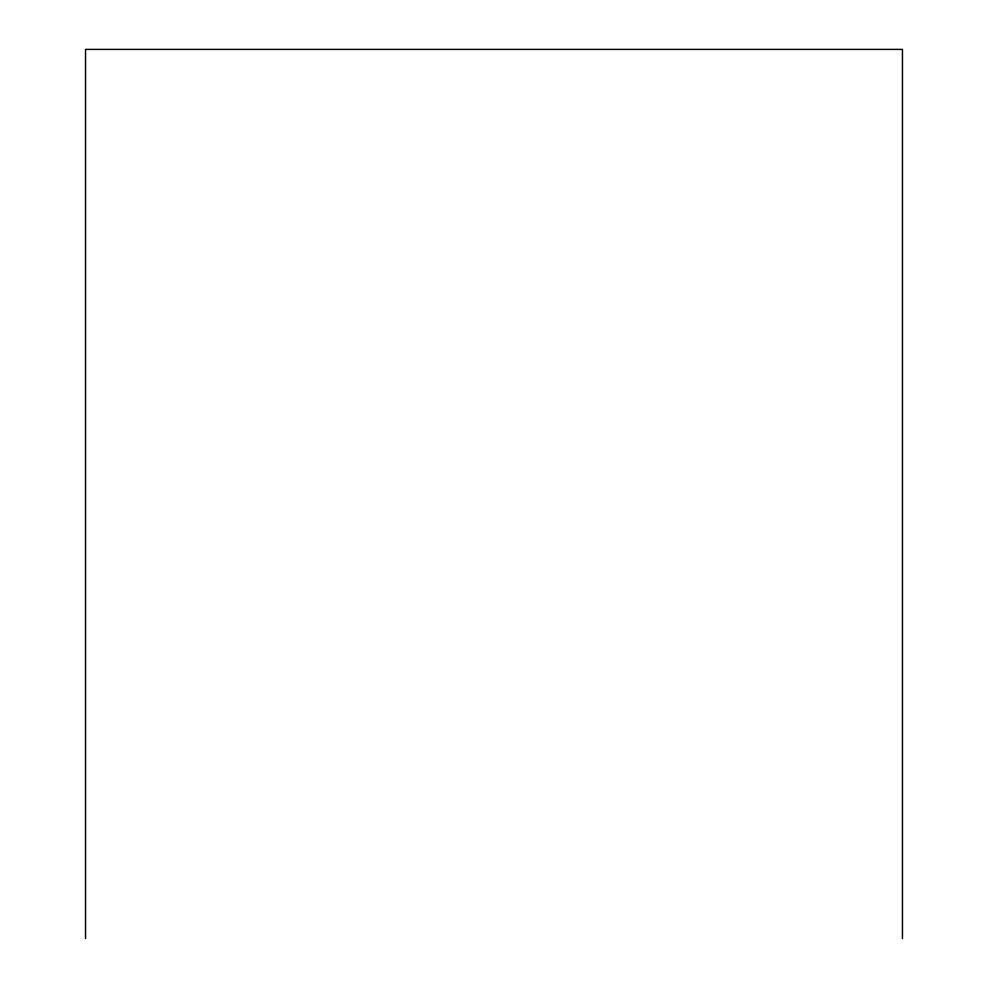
<?xml version="1.0" encoding="UTF-8"?>
<svg xmlns="http://www.w3.org/2000/svg" width="988" height="988" viewBox="0 0 988 988"><rect width="100%" height="100%" fill="white"/><g stroke="black" fill="none" stroke-linecap="round" stroke-linejoin="round"><path stroke-width="1.48" d="M902.452 938.6L902.452 49.4L85.548 49.4L85.548 938.6"/></g></svg>
